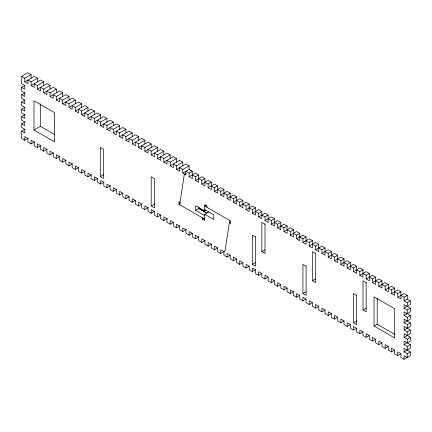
<?xml version="1.0" encoding="UTF-8"?>
<svg xmlns="http://www.w3.org/2000/svg" width="432" height="432" viewBox="0 0 432 432"><rect width="100%" height="100%" fill="white"/><g stroke="black" fill="none" stroke-linecap="round" stroke-linejoin="round"><path stroke-width="0.65" d="M204.698 215.595L195.615 210.357L195.615 205.637L204.698 210.881L205.751 210.271M195.615 210.357L198.774 208.532L198.774 207.182M202.424 217.825L202.424 219.137L204.698 220.444L204.698 214.288L208.721 211.966M204.698 210.881L204.698 204.719L206.966 206.032L206.966 207.338M179.728 204.719L184.264 174.577L185.863 173.551M229.662 220.444L225.126 250.587L223.9 251.586L223.9 255.236L227.065 257.062L230.224 255.236L230.224 258.887L233.388 260.712L236.547 258.887L236.547 262.537L239.706 264.362L242.87 262.537L242.87 266.188L246.029 268.013L249.188 266.188L249.188 269.838L252.353 271.663L255.512 269.838L255.512 273.488L258.671 275.314L261.835 273.488L261.835 277.139L264.994 278.964L268.159 277.139L268.159 280.789L271.318 282.614L274.477 280.789L274.477 284.44L277.641 286.259L280.8 284.44L280.8 288.085L283.959 289.91L287.123 288.085L287.123 291.735L290.282 293.56L293.441 291.735L293.441 295.385L296.606 297.211L299.765 295.385L299.765 299.036L302.929 300.861L306.088 299.036L306.088 302.686L309.247 304.511L312.412 302.686L312.412 306.337L315.571 308.162L318.73 306.337L318.73 309.987L321.894 311.812L325.053 309.987L325.053 313.637L328.212 315.463L331.376 313.637L331.376 317.288L334.535 319.113L337.7 317.288L337.7 320.938L340.859 322.763L344.018 320.938L344.018 324.589L347.182 326.414L350.341 324.589L350.341 328.234L353.5 330.059L356.665 328.234L356.665 331.884L359.824 333.709L362.988 331.884L362.988 335.534L366.147 337.36L369.306 335.534L369.306 339.185L372.47 341.01L375.629 339.185L375.629 342.835L378.788 344.66L381.953 342.835L381.953 346.486L385.112 348.311L388.271 346.486L388.271 350.136L391.435 351.961L394.594 350.136L394.594 353.786L397.759 355.612L400.918 353.786L400.918 357.437L404.077 359.262L410.4 355.612L410.4 351.961L404.077 348.311L404.077 351.961L407.241 353.786L410.4 351.961M190.588 170.926L191.036 170.559M28.21 138.272L24.759 140.265L21.6 138.44L21.6 131.139L24.759 132.964L24.759 129.314L21.6 127.489L21.6 123.838L24.759 125.663L24.759 122.013L21.6 120.188L21.6 116.537L24.759 118.363L24.759 114.712L21.6 112.887L21.6 109.237L24.759 111.062L24.759 107.417L21.6 105.592L21.6 101.941L24.759 103.766L24.759 100.116L21.6 98.291L21.6 94.64L24.759 96.466L24.759 92.815L21.6 90.99L21.6 87.34L24.759 89.165L24.759 85.514L21.6 83.689L21.6 76.388L27.923 72.738L31.082 74.563L31.082 78.214M21.6 76.388L24.759 78.214L31.082 74.563M24.759 78.214L24.759 81.864L34.241 76.388L37.406 78.214L37.406 81.864M21.6 87.34L25.051 85.347M24.759 81.864L27.923 83.689L27.923 80.039L31.082 81.864L37.406 78.214M31.082 81.864L31.082 85.514L40.565 80.039L43.729 81.864L43.729 85.514M21.6 94.64L25.051 92.648M31.082 85.514L34.241 87.34L34.241 83.689L37.406 85.514L43.729 81.864M37.406 85.514L37.406 89.165L46.888 83.689L50.047 85.514L50.047 89.165M21.6 101.941L25.051 99.949M37.406 89.165L40.565 90.99L40.565 87.34L43.729 89.165L50.047 85.514M43.729 89.165L43.729 92.815L53.212 87.34L56.371 89.165L56.371 92.815M21.6 109.237L25.051 107.249M43.729 92.815L46.888 94.64L46.888 90.99L50.047 92.815L56.371 89.165M50.047 92.815L50.047 96.466L59.53 90.99L62.694 92.815L62.694 96.466M21.6 116.537L25.051 114.55M50.047 96.466L53.212 98.291L53.212 94.64L56.371 96.466L62.694 92.815M56.371 96.466L56.371 100.116L65.853 94.64L69.012 96.466L69.012 100.116M21.6 123.838L25.051 121.846M56.371 100.116L59.53 101.941L59.53 98.291L62.694 100.116L69.012 96.466M62.694 100.116L62.694 103.766L72.176 98.291L75.335 100.116L75.335 103.766M21.6 131.139L25.051 129.146M62.694 103.766L65.853 105.586L65.853 101.941L69.012 103.766L75.335 100.116M69.012 103.766L69.012 107.411L78.5 101.941L81.659 103.766L81.659 107.411M33.988 129.994L54.599 141.89L54.599 112.693L33.988 100.791L33.988 129.994L40.311 126.344L54.621 134.606M69.012 107.411L72.176 109.237L72.176 105.586L75.335 107.411L81.659 103.766M75.335 107.411L75.335 111.062L84.818 105.586L87.982 107.411L87.982 111.062M75.335 111.062L78.5 112.887L78.5 109.237L81.659 111.062L87.982 107.411M24.759 140.265L24.759 136.615L27.923 138.44L27.923 142.09L31.082 143.915L34.533 141.923M81.659 111.062L81.659 114.712L91.141 109.237L94.3 111.062L94.3 114.712M81.659 114.712L84.818 116.537L84.818 112.887L87.982 114.712L94.3 111.062M31.082 143.915L31.082 140.265L34.241 142.09L34.241 145.741L37.406 147.566L40.851 145.573M87.982 114.712L87.982 118.363L97.465 112.887L100.624 114.712L100.624 118.363M87.982 118.363L91.141 120.188L91.141 116.537L94.3 118.363L100.624 114.712M37.406 147.566L37.406 143.915L40.565 145.741L40.565 149.391L43.729 151.216L47.174 149.224M94.3 118.363L94.3 122.013L103.788 116.537L106.947 118.363L106.947 122.013M94.3 122.013L97.465 123.838L97.465 120.188L100.624 122.013L106.947 118.363M43.729 151.216L43.729 147.566L46.888 149.391L46.888 153.041L50.047 154.861L53.498 152.874M100.624 122.013L100.624 125.663L110.106 120.188L113.27 122.013L113.27 125.663M100.624 125.663L103.788 127.489L103.788 123.838L106.947 125.663L113.27 122.013M50.047 154.861L50.047 151.216L53.212 153.041L53.212 156.686L56.371 158.512L59.821 156.524M106.947 125.663L106.947 129.314L116.429 123.838L119.588 125.663L119.588 129.314M106.947 129.314L110.106 131.139L110.106 127.489L113.27 129.314L119.588 125.663M56.371 158.512L56.371 154.861L59.53 156.686L59.53 160.337L62.694 162.162L66.139 160.175M113.27 129.314L113.27 132.964L122.753 127.489L125.912 129.314L125.912 132.964M113.27 132.964L116.429 134.789L116.429 131.139L119.588 132.964L125.912 129.314M62.694 162.162L62.694 158.512L65.853 160.337L65.853 163.987L69.012 165.812L72.463 163.825M119.588 132.964L119.588 136.615L129.071 131.139L132.235 132.964L132.235 136.615M119.588 136.615L122.753 138.44L122.753 134.789L125.912 136.615L132.235 132.964M69.012 165.812L69.012 162.162L72.176 163.987L72.176 167.638L75.335 169.463L78.786 167.47M125.912 136.615L125.912 140.265L135.394 134.789L138.559 136.615L138.559 140.265M125.912 140.265L129.071 142.09L129.071 138.44L132.235 140.265L138.559 136.615M75.335 169.463L75.335 165.812L78.5 167.638L78.5 171.288L81.659 173.113L85.109 171.121M132.235 140.265L132.235 143.915L141.718 138.44L144.877 140.265L144.877 143.915M132.235 143.915L135.394 145.741L135.394 142.09L138.559 143.915L144.877 140.265M81.659 173.113L81.659 169.463L84.818 171.288L84.818 174.938L87.982 176.764L91.427 174.771M138.559 143.915L138.559 147.566L148.041 142.09L151.2 143.915L151.2 147.566M138.559 147.566L141.718 149.386L141.718 145.741L144.877 147.56L151.2 143.915M100.348 176.602L103.507 178.427L103.507 149.229L100.348 147.404L100.348 176.602L103.793 174.614M87.982 176.764L87.982 173.113L91.141 174.938L91.141 178.589L94.3 180.414L97.751 178.421M144.877 147.56L144.877 151.211L154.359 145.741L157.523 147.56L157.523 151.211M144.877 151.211L148.041 153.036L148.041 149.386L151.2 151.211L157.523 147.56M94.3 180.414L94.3 176.764L97.465 178.589L97.465 182.239L100.624 184.064L104.074 182.072M151.2 151.211L151.2 154.861L160.682 149.386L163.841 151.211L163.841 154.861M151.2 154.861L154.359 156.686L154.359 153.036L157.523 154.861L163.841 151.211M100.624 184.064L100.624 180.414L103.788 182.239L103.788 185.89L106.947 187.715L110.392 185.722M157.523 154.861L157.523 158.512L167.006 153.036L170.165 154.861L170.165 158.512M157.523 158.512L160.682 160.337L160.682 156.686L163.841 158.512L170.165 154.861M106.947 187.715L106.947 184.064L110.106 185.89L110.106 189.54L113.27 191.365L116.716 189.373M163.841 158.512L163.841 162.162L173.329 156.686L176.488 158.512L176.488 162.162M163.841 162.162L167.006 163.987L167.006 160.337L170.165 162.162L176.488 158.512M113.27 191.365L113.27 187.715L116.429 189.54L116.429 193.19L119.588 195.016L123.039 193.023M170.165 162.162L170.165 165.812L179.647 160.337L182.812 162.162L182.812 165.812M170.165 165.812L173.329 167.638L173.329 163.987L176.488 165.812L182.812 162.162M119.588 195.016L119.588 191.365L122.753 193.19L122.753 196.841L125.912 198.661L129.362 196.673M176.488 165.812L176.488 169.463L185.971 163.987L189.13 165.812L189.13 169.463L182.812 173.113L182.812 169.463L189.13 165.812M125.912 198.661L125.912 195.016L129.071 196.841L129.071 200.486L132.235 202.311L135.68 200.324M189.13 173.113L192.294 171.288L192.294 178.589L189.13 176.764L189.13 173.113L185.971 171.288L185.971 174.938L182.812 173.113M132.235 202.311L132.235 198.661L135.394 200.486L135.394 204.136L138.559 205.961L142.004 203.974M189.13 176.764L195.453 173.113L198.612 174.938L198.612 182.239L195.453 180.414L195.453 176.764L192.294 174.938M195.453 176.764L198.612 174.938M138.559 205.961L138.559 202.311L141.718 204.136L141.718 207.787L144.877 209.612L148.327 207.625M151.2 205.961L154.359 207.787L154.359 178.589L151.2 176.764L151.2 205.961L154.651 203.974M195.453 180.414L201.776 176.764L204.935 178.589L204.935 185.89L201.776 184.064L201.776 180.414L198.612 178.589M201.776 180.414L204.935 178.589M144.877 209.612L144.877 205.961L148.041 207.787L148.041 211.437L151.2 213.262L154.651 211.27M201.776 184.064L208.1 180.414L211.259 182.239L211.259 189.54L208.1 187.715L208.1 184.064L204.935 182.239M208.1 184.064L211.259 182.239M180.09 202.306L178.956 201.652L178.956 204.277L180.106 203.612M151.2 213.262L151.2 209.612L154.359 211.437L154.359 215.087L157.523 216.913L160.969 214.92M208.1 187.715L214.418 184.064L217.582 185.89L217.582 193.185L214.418 191.36L214.418 187.715L211.259 185.89M214.418 187.715L217.582 185.89M157.523 216.913L157.523 213.262L160.682 215.087L160.682 218.738L163.841 220.563L167.292 218.57M214.418 191.36L220.741 187.715L223.9 189.54L223.9 196.835L220.741 195.01L220.741 191.36L217.582 189.54M220.741 191.36L223.9 189.54M163.841 220.563L163.841 216.913L167.006 218.738L167.006 222.388L170.165 224.213L173.615 222.221M220.741 195.01L227.065 191.36L230.224 193.185L230.224 200.486L227.065 198.661L227.065 195.01L223.9 193.185M206.42 205.033L204.698 206.032L230.434 220.892L230.434 223.511L229.3 222.858L230.45 222.194M227.065 195.01L230.224 193.185M170.165 224.213L170.165 220.563L173.329 222.388L173.329 226.039L176.488 227.864L179.939 225.871M227.065 198.661L233.388 195.01L236.547 196.835L236.547 204.136L233.388 202.311L233.388 198.661L230.224 196.835M233.388 198.661L236.547 196.835M202.424 219.137L203.575 218.473M176.488 227.864L176.488 224.213L179.647 226.039L179.647 229.689L182.812 231.514L186.257 229.522M233.388 202.311L239.706 198.661L242.87 200.486L242.87 207.787L239.706 205.961L239.706 202.311L236.547 200.486M239.706 202.311L242.87 200.486M182.812 231.514L182.812 227.864L185.971 229.689L185.971 233.339L189.13 235.165L192.58 233.172M239.706 205.961L246.029 202.311L249.188 204.136L249.188 211.437L246.029 209.612L246.029 205.961L242.87 204.136M246.029 205.961L249.188 204.136M246.029 209.612L252.353 205.961L255.512 207.787L255.512 215.087L252.353 213.262L252.353 209.612L249.188 207.787M189.13 235.165L189.13 231.514L192.294 233.339L192.294 236.99L195.453 238.815L198.904 236.822M252.353 209.612L255.512 207.787M195.453 238.815L195.453 235.165L198.612 236.99L198.612 240.64L201.776 242.46L205.222 240.473M252.353 213.262L258.671 209.612L261.835 211.437L261.835 218.738L258.671 216.913L258.671 213.262L255.512 211.437M258.671 213.262L261.835 211.437M201.776 242.46L201.776 238.815L204.935 240.64L204.935 244.285L208.1 246.11L211.545 244.123M258.671 216.913L264.994 213.262L268.159 215.087L268.159 222.388L264.994 220.563L264.994 216.913L261.835 215.087M264.994 216.913L268.159 215.087M208.1 246.11L208.1 242.46L211.259 244.285L211.259 247.936L214.418 249.761L217.868 247.774M264.994 220.563L271.318 216.913L274.477 218.738L274.477 226.039L271.318 224.213L271.318 220.563L268.159 218.738M271.318 220.563L274.477 218.738M214.418 249.761L214.418 246.11L217.582 247.936L217.582 251.586L220.741 253.411L224.192 251.424M271.318 224.213L277.641 220.563L280.8 222.388L280.8 229.689L277.641 227.864L277.641 224.213L274.477 222.388M277.641 224.213L280.8 222.388M277.641 227.864L283.959 224.213L287.123 226.039L287.123 233.339L283.959 231.514L283.959 227.864L280.8 226.039M283.959 227.864L287.123 226.039M283.959 231.514L290.282 227.864L293.441 229.689L293.441 236.984L290.282 235.159L290.282 231.514L287.123 229.689M290.282 231.514L293.441 229.689M264.994 224.213L261.835 222.388L261.835 251.586L264.994 249.761M290.282 235.159L296.606 231.514L299.765 233.339L299.765 240.635L296.606 238.81L296.606 235.159L293.441 233.339M296.606 235.159L299.765 233.339M255.512 236.99L252.353 235.165L252.353 264.362L255.512 262.537M296.606 238.81L302.929 235.159L306.088 236.984L306.088 244.285L302.929 242.46L302.929 238.81L299.765 236.984M302.929 238.81L306.088 236.984M302.929 242.46L309.247 238.81L312.412 240.635L312.412 247.936L309.247 246.11L309.247 242.46L306.088 240.635M309.247 242.46L312.412 240.635M309.247 246.11L315.571 242.46L318.73 244.285L318.73 251.586L315.571 249.761L315.571 246.11L312.412 244.285M315.571 246.11L318.73 244.285M315.571 249.761L321.894 246.11L325.053 247.936L325.053 255.236L321.894 253.411L321.894 249.761L318.73 247.936M321.894 249.761L325.053 247.936M321.894 253.411L328.212 249.761L331.376 251.586L331.376 258.887L328.212 257.062L328.212 253.411L325.053 251.586M328.212 253.411L331.376 251.586M328.212 257.062L334.535 253.411L337.7 255.236L337.7 262.537L334.535 260.712L334.535 257.062L331.376 255.236M334.535 257.062L337.7 255.236M334.535 260.712L340.859 257.062L344.018 258.887L344.018 266.188L340.859 264.362L340.859 260.712L337.7 258.887M340.859 260.712L344.018 258.887M315.571 253.411L312.412 251.586L312.412 280.789L315.571 278.964M340.859 264.362L347.182 260.712L350.341 262.537L350.341 269.838L347.182 268.013L347.182 264.362L344.018 262.537M347.182 264.362L350.341 262.537M306.088 266.188L302.929 264.362L302.929 293.56L306.088 291.735M347.182 268.013L353.5 264.362L356.665 266.188L356.665 273.488L353.5 271.663L353.5 268.013L350.341 266.188M353.5 268.013L356.665 266.188M353.5 271.663L359.824 268.013L362.988 269.838L362.988 277.139L359.824 275.314L359.824 271.663L356.665 269.838M359.824 271.663L362.988 269.838M359.824 275.314L366.147 271.663L369.306 273.488L369.306 280.784L366.147 278.959L366.147 275.314L362.988 273.488M366.147 275.314L369.306 273.488M366.147 278.959L372.47 275.314L375.629 277.139L375.629 284.434L372.47 282.609L372.47 278.959L369.306 277.139M372.47 278.959L375.629 277.139M372.47 282.609L378.788 278.959L381.953 280.784L381.953 288.085L378.788 286.259L378.788 282.609L375.629 280.784M378.788 282.609L381.953 280.784M378.788 286.259L385.112 282.609L388.271 284.434L388.271 291.735L385.112 289.91L385.112 286.259L381.953 284.434M385.112 286.259L388.271 284.434M385.112 289.91L391.435 286.259L394.594 288.085L394.594 295.385L391.435 293.56L391.435 289.91L388.271 288.085M391.435 289.91L394.594 288.085M366.147 282.609L362.988 280.784L362.988 309.987L366.147 308.162M391.435 293.56L397.759 289.91L400.918 291.735L400.918 299.036L397.759 297.211L397.759 293.56L394.594 291.735M397.759 293.56L400.918 291.735M356.665 295.385L353.5 293.56L353.5 322.763L356.665 320.938M397.759 297.211L404.077 293.56L407.241 295.385L407.241 299.036L410.4 300.861L410.4 304.511L404.077 308.162L404.077 304.511L410.4 308.162L410.4 311.812L404.077 315.463L404.077 311.812L410.4 315.463L410.4 319.113L404.077 322.763L404.077 319.113L410.4 322.763L410.4 326.408L404.077 330.059L404.077 326.408L410.4 330.059L410.4 333.709L404.077 337.36L404.077 333.709L410.4 337.36L410.4 341.01L404.077 344.66L404.077 341.01L410.4 344.66L410.4 348.311L404.077 351.961M400.918 295.385L404.077 297.211L407.241 295.385M404.077 297.211L404.077 300.861L407.241 299.036M404.077 300.861L407.241 302.686L410.4 300.861M374.047 326.052L394.659 337.954L394.659 308.75L374.047 296.854L374.047 326.052L377.212 324.227L394.956 334.476M404.077 308.162L407.241 309.987L410.4 308.162M404.077 315.463L407.241 317.288L410.4 315.463M404.077 322.763L407.241 324.583L410.4 322.763M404.077 330.059L407.241 331.884L410.4 330.059M404.077 337.36L407.241 339.185L410.4 337.36M404.077 344.66L407.241 346.486L410.4 344.66M189.13 169.463L192.294 171.288M182.812 169.463L179.647 167.638L179.647 171.288L176.488 169.463M204.698 209.569L213.775 214.812L213.775 219.526L204.698 214.288M198.272 208.127L207.004 213.165M198.774 208.532L206.723 213.116M261.835 251.586L264.994 253.411L264.994 223.879M312.412 280.789L315.571 282.609L315.571 253.082M362.988 309.987L366.147 311.812L366.147 282.28M178.956 204.277L204.698 219.137M252.353 264.362L255.512 266.188L255.512 236.655M302.929 293.56L306.088 295.385L306.088 265.853M353.5 322.763L356.665 324.589L356.665 295.056M223.9 251.586L220.741 249.761L220.741 253.411M230.224 255.236L227.065 253.411L227.065 257.062M236.547 258.887L233.388 257.062L233.388 260.712M242.87 262.537L239.706 260.712L239.706 264.362M249.188 266.188L246.029 264.362L246.029 268.013M255.512 269.838L252.353 268.013L252.353 271.663M261.835 273.488L258.671 271.663L258.671 275.314M268.159 277.139L264.994 275.314L264.994 278.964M274.477 280.789L271.318 278.964L271.318 282.614M280.8 284.434L277.641 282.614L277.641 286.259M287.123 288.085L283.959 286.259L283.959 289.91M293.441 291.735L290.282 289.91L290.282 293.56M299.765 295.385L296.606 293.56L296.606 297.211M306.088 299.036L302.929 297.211L302.929 300.861M312.412 302.686L309.247 300.861L309.247 304.511M318.73 306.337L315.571 304.511L315.571 308.162M325.053 309.987L321.894 308.162L321.894 311.812M331.376 313.637L328.212 311.812L328.212 315.463M337.7 317.288L334.535 315.463L334.535 319.113M344.018 320.938L340.859 319.113L340.859 322.763M350.341 324.589L347.182 322.763L347.182 326.414M356.665 328.234L353.5 326.414L353.5 330.059M362.988 331.884L359.824 330.059L359.824 333.709M369.306 335.534L366.147 333.709L366.147 337.36M375.629 339.185L372.47 337.36L372.47 341.01M381.953 342.835L378.788 341.01L378.788 344.66M388.271 346.486L385.112 344.66L385.112 348.311M394.594 350.136L391.435 348.311L391.435 351.961M400.918 353.786L397.759 351.961L397.759 355.612M407.241 302.686L407.241 306.337M407.241 309.987L407.241 313.637M407.241 317.288L407.241 320.938M407.241 324.583L407.241 328.234M407.241 331.884L407.241 335.534M407.241 339.185L407.241 342.835M407.241 346.486L407.241 350.136M407.241 353.786L407.241 357.437L404.077 355.612L404.077 359.262M377.212 298.345L377.212 324.227M40.311 103.777L40.311 126.344"/></g></svg>
